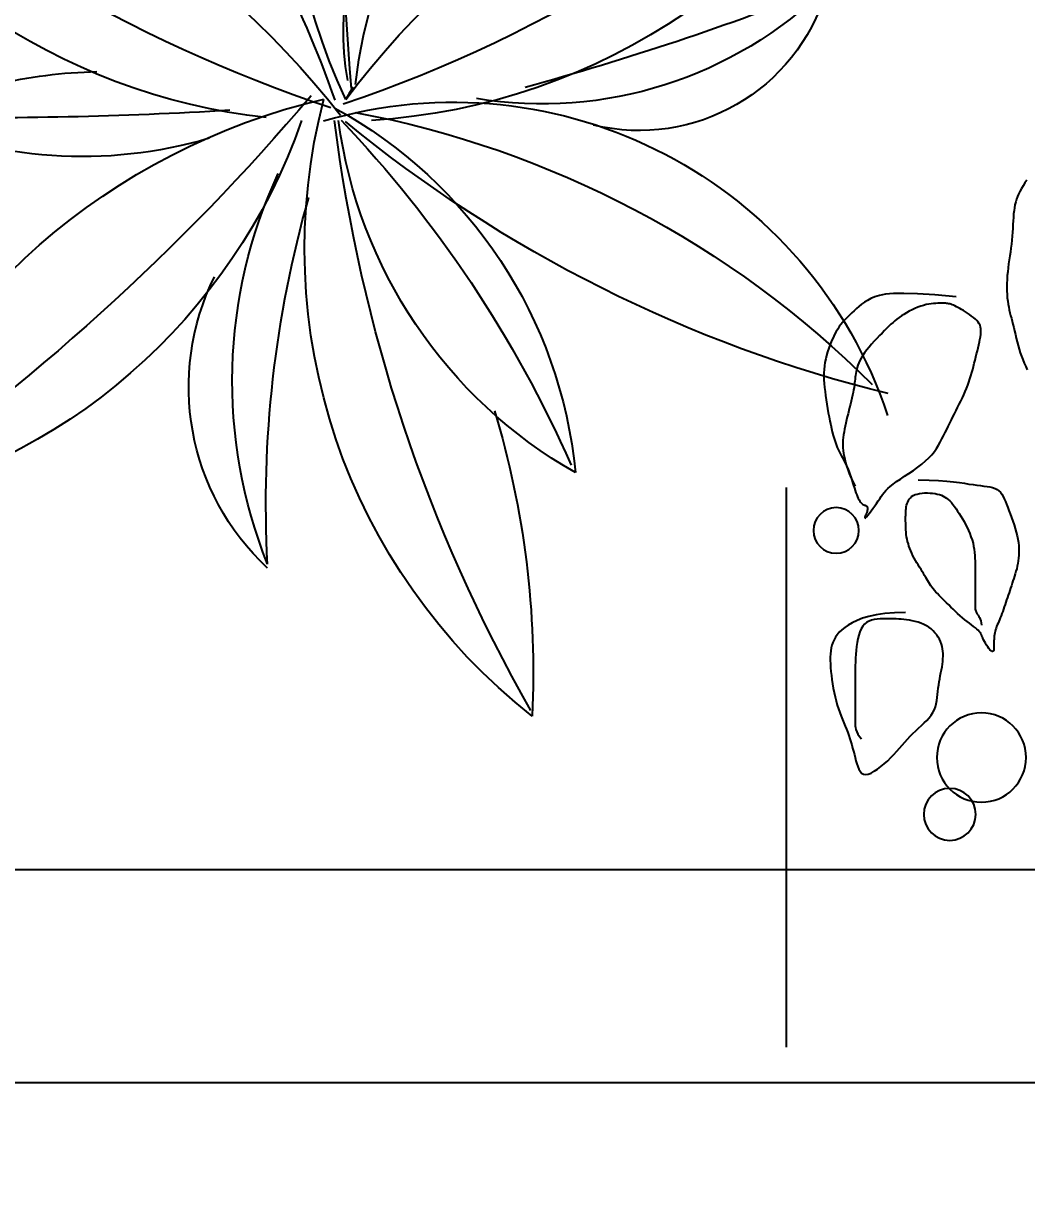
# Model space of a CAD drawing. Header units: inches. Extents: x 452443 to 881249, y 975131 to 1198310.
# Drawn here: x 580336 to 581278, y 1073926 to 1075031 of the extents above; entities that cross this region are included whole.
import ezdxf

# ---------------------------------------------------------------- set-up
doc = ezdxf.new("R2010")
doc.units = ezdxf.units.IN
doc.header["$LTSCALE"] = 3.5
doc.header["$MEASUREMENT"] = 0
doc.linetypes.add('CENTER', pattern=[2, 1.25, -0.25, 0.25, -0.25])
for name, color, linetype in [('3', 3, 'Continuous'), ('Net thay', 140, 'Continuous'), ('Q-CAY', 94, 'Continuous'), ('thuocdo', 3, 'Continuous'), ('Truc', 252, 'Continuous')]:
    doc.layers.add(name, color=color, linetype=linetype)
doc.styles.add('romand', font='romand.shx')
doc.dimstyles.new('TL100', dxfattribs={"dimscale": 100, "dimtxt": 2.5, "dimasz": 2, "dimexe": 2, "dimexo": 1, "dimgap": 1, "dimtad": 1, "dimdec": 0, "dimzin": 0, "dimdsep": 46, "dimtxsty": 'romand', "dimblk": 'ARCHTICK', "dimcen": 2, "dimdle": 2, "dimclrd": 256, "dimclre": 256, "dimclrt": 7, "dimadec": 0, "dimazin": 0, "dimtfac": 0.004, "dimtdec": 0, "dimtmove": 2, "dimatfit": 3, "dimfxl": 1, "dimtolj": 1, "dimtzin": 0, "dimlwd": 20, "dimlwe": 20, "dimarcsym": 1})

# ---------------------------------------------------------------- blocks, each defined once
blk = doc.blocks.new('_ArchTick')
at = {"color": 0, "linetype": 'ByBlock', "const_width": 0.15}
blk.add_lwpolyline([(-0.5, -0.5), (0.5, 0.5)], dxfattribs=at)
blk = doc.blocks.new('*D1825')
at = {"layer": 'DEFPOINTS', "color": 0}
for p in [(577052.3, 1075639.9), (581052.3, 1073227.7), (581052.3, 1072971.2)]:
    blk.add_point(p, dxfattribs=at)
at = {"layer": 'thuocdo', "lineweight": 20}
for p, q in [((577052.3, 1075539.9), (577052.3, 1072771.2)), ((581052.3, 1073127.7), (581052.3, 1072771.2)), ((576852.3, 1072971.2), (581252.3, 1072971.2))]:
    blk.add_line(p, q, dxfattribs=at)
at = {"layer": 'thuocdo', "lineweight": 20, "xscale": 200, "yscale": 200, "zscale": 200, "rotation": 180}
blk.add_blockref('_ArchTick', (577052.3, 1072971.2), dxfattribs=at)
at = {"layer": 'thuocdo', "lineweight": 20, "xscale": 200, "yscale": 200, "zscale": 200}
blk.add_blockref('_ArchTick', (581052.3, 1072971.2), dxfattribs=at)
at = {"layer": 'thuocdo', "color": 7, "insert": (579052.3, 1073196.2), "char_height": 250, "attachment_point": 5, "style": 'romand'}
blk.add_mtext('\\A1;4000', dxfattribs=at)
blk = doc.blocks.new('*D1836')
at = {"layer": 'DEFPOINTS', "color": 0}
for p in [(560552.3, 1075754.9), (589052.3, 1075754.9), (589052.3, 1072354.5)]:
    blk.add_point(p, dxfattribs=at)
at = {"layer": 'thuocdo', "lineweight": 20}
for p, q in [((560552.3, 1075654.9), (560552.3, 1072154.5)), ((589052.3, 1075654.9), (589052.3, 1072154.5)), ((560352.3, 1072354.5), (589252.3, 1072354.5))]:
    blk.add_line(p, q, dxfattribs=at)
at = {"layer": 'thuocdo', "lineweight": 20, "xscale": 200, "yscale": 200, "zscale": 200, "rotation": 180}
blk.add_blockref('_ArchTick', (560552.3, 1072354.5), dxfattribs=at)
at = {"layer": 'thuocdo', "lineweight": 20, "xscale": 200, "yscale": 200, "zscale": 200}
blk.add_blockref('_ArchTick', (589052.3, 1072354.5), dxfattribs=at)
at = {"layer": 'thuocdo', "color": 7, "insert": (574802.3, 1072579.5), "char_height": 250, "attachment_point": 5, "style": 'romand'}
blk.add_mtext('\\A1;28500', dxfattribs=at)
blk = doc.blocks.new('hoa1')
for centre, radius, start, end in [((320.51, 72.14), 343.56, 127.05261, 193.63974), ((901.72, -125.8), 917.82, 149.27742, 171.90411), ((-408.73, 330.12), 522.48, 342.14169, 1.77784), ((54.55, 156.74), 143.37, 131.9837, 205.4724), ((221, 150.51), 284.67, 157.16004, 204.0107), ((603.97, 215.04), 646.95, 175.92625, 194.9396), ((80.01, 362.06), 382.5, 199.85323, 255.87158), ((-352.7, -104.02), 344, 18.26791, 77.75767), ((-1038.94, -842.89), 1314.95, 39.26185, 54.55364), ((-132.27, 235.54), 270.14, 297.6391, 353.49272), ((268.79, -37.68), 276.51, 118.6711, 171.44478), ((-497.9, 491.81), 695.34, 315.35272, 335.24008), ((66.18, 257.04), 265.42, 252.56429, 340.56581), ((492.45, -617.05), 792.87, 102.82364, 128.45837), ((-91.33, 565.76), 575.32, 279.62893, 313.85168), ((-157.21, -232.98), 259.88, 72.60291, 113.2685), ((-13.14, -355.56), 359.59, 95.35088, 151.9516), ((-408.73, 330.12), 522.48, 278.61102, 320.85), ((-132.44, 275.42), 298.25, 244.70443, 267.56264), ((-251.57, -2337.29), 2343.06, 85.49801, 90.08997), ((-13.14, -355.56), 359.59, 23.55692, 85.59274), ((167.8, -106.8), 112.99, 15.64675, 102.64432), ((259.24, -849.42), 887.25, 107.61578, 131.42555), ((-269.26, -755.2), 795.35, 43.05841, 70.36823), ((-625.41, 223.01), 660.33, 323.97576, 339.48616), ((354.79, -180.78), 394.85, 154.19101, 209.75886), ((417.26, 294.88), 516.65, 216.01013, 258.75138), ((-351.39, -205.13), 401.9, 28.06328, 29.23026), ((109.19, -242.43), 234.21, 44.37449, 98.36113), ((1311.35, -155.54), 1316.25, 173.88522, 189.76002), ((155.63, -50.12), 158.26, 169.01233, 258.57329), ((249.26, 2.93), 245.23, 184.81411, 238.09448), ((-384.37, -1681.09), 1733.42, 67.58498, 73.6645)]:
    blk.add_arc(centre, radius, start, end)
blk = doc.blocks.new('A$C5A3E774E')
at = {"layer": '3', "ltscale": 50, "xscale": 0.01012500000069849, "yscale": 0.01012500000069849, "zscale": 0.01012500000069849}
blk.add_blockref('hoa1', (16.4588, 6.813), dxfattribs=at)
blk = doc.blocks.new('mb-cay30')
for p, q in [((484.1, -70), (486, -72.7)), ((486, -72.7), (487.7, -75.4)), ((487.7, -75.4), (489.3, -78)), ((489.3, -78), (490.7, -80.6)), ((490.7, -80.6), (491.9, -83.1)), ((491.9, -83.1), (493, -85.5)), ((493, -85.5), (493.9, -88)), ((493.9, -88), (494.6, -90.5)), ((494.6, -90.5), (495.3, -93.1)), ((495.3, -93.1), (495.8, -95.9)), ((495.8, -95.9), (496.2, -98.7)), ((496.2, -98.7), (496.6, -101.8)), ((496.6, -101.8), (496.8, -105)), ((496.8, -105), (497, -108.3)), ((497, -108.3), (497.2, -111.8)), ((497.2, -111.8), (497.4, -115.4)), ((497.4, -115.4), (497.6, -119)), ((497.6, -119), (497.9, -122.7)), ((497.9, -122.7), (498.2, -126.4)), ((498.2, -126.4), (498.6, -130.1)), ((498.6, -130.1), (499.1, -133.8)), ((499.1, -133.8), (499.6, -137.5)), ((499.6, -137.5), (500.2, -141.2)), ((500.2, -141.2), (500.7, -144.9)), ((500.7, -144.9), (501.3, -148.6)), ((501.3, -148.6), (501.7, -152.3)), ((501.7, -152.3), (502.1, -156)), ((502.1, -156), (502.5, -159.7)), ((502.5, -159.7), (502.7, -163.3)), ((502.7, -163.3), (502.8, -167)), ((502.8, -174), (502.7, -177.4)), ((502.8, -167), (502.9, -170.5)), ((502.9, -170.5), (502.8, -174)), ((586.8, -176.8), (599.6, -176.4)), ((599.6, -176.4), (609.4, -176.5)), ((609.4, -176.5), (617, -177.2)), ((501.7, -186.5), (501.2, -189.2)), ((502.1, -183.6), (501.7, -186.5)), ((502.5, -180.6), (502.1, -183.6)), ((502.7, -177.4), (502.5, -180.6)), ((550.6, -179.7), (570.6, -177.8)), ((551.7, -188.1), (553.1, -187.5)), ((553.1, -187.5), (554.3, -187)), ((554.3, -187), (555.5, -186.6)), ((555.5, -186.6), (556.6, -186.2)), ((556.6, -186.2), (557.6, -186)), ((557.6, -186), (558.6, -185.8)), ((558.6, -185.8), (559.6, -185.7)), ((559.6, -185.7), (560.6, -185.6)), ((560.6, -185.6), (561.7, -185.6)), ((561.7, -185.6), (563, -185.6)), ((563, -185.6), (564.4, -185.6)), ((564.4, -185.6), (566, -185.6)), ((566, -185.6), (567.7, -185.6)), ((567.7, -185.6), (569.6, -185.7)), ((569.6, -185.7), (571.7, -185.8)), ((570.6, -177.8), (586.8, -176.8)), ((571.7, -185.8), (573.9, -186.1)), ((573.9, -186.1), (576.2, -186.4)), ((576.2, -186.4), (578.6, -186.9)), ((578.6, -186.9), (581.2, -187.6)), ((581.2, -187.6), (583.8, -188.4)), ((617, -177.2), (622.6, -178.2)), ((622.6, -178.2), (627, -179.6)), ((627, -179.6), (630.6, -181.1)), ((630.6, -181.1), (633.8, -182.9)), ((633.8, -182.9), (636.7, -184.7)), ((636.7, -184.7), (639.4, -186.6)), ((639.4, -186.6), (641.9, -188.6)), ((499.4, -197.1), (498.7, -199.7)), ((500.1, -194.5), (499.4, -197.1)), ((500.7, -191.9), (500.1, -194.5)), ((501.2, -189.2), (500.7, -191.9)), ((534.2, -199), (536, -197.6)), ((536, -197.6), (537.9, -196.2)), ((537.9, -196.2), (539.8, -194.9)), ((539.8, -194.9), (541.7, -193.6)), ((541.7, -193.6), (543.6, -192.5)), ((543.6, -192.5), (545.4, -191.4)), ((545.4, -191.4), (547.2, -190.5)), ((547.2, -190.5), (548.8, -189.6)), ((548.8, -189.6), (550.3, -188.8)), ((550.3, -188.8), (551.7, -188.1)), ((583.8, -188.4), (586.5, -189.4)), ((586.5, -189.4), (589.2, -190.5)), ((589.2, -190.5), (591.9, -191.8)), ((591.9, -191.8), (594.6, -193.1)), ((594.6, -193.1), (597.1, -194.5)), ((597.1, -194.5), (599.6, -196)), ((599.6, -196), (601.9, -197.4)), ((601.9, -197.4), (604.1, -198.9)), ((641.9, -188.6), (644.2, -190.6)), ((644.2, -190.6), (646.4, -192.6)), ((646.4, -192.6), (648.4, -194.6)), ((648.4, -194.6), (650.3, -196.4)), ((650.3, -196.4), (652.1, -198.3)), ((652.1, -198.3), (653.9, -200)), ((496.5, -208.4), (495.7, -211.6)), ((497.2, -205.3), (496.5, -208.4)), ((497.9, -202.4), (497.2, -205.3)), ((498.7, -199.7), (497.9, -202.4)), ((527.2, -211.2), (527.3, -209.5)), ((527.3, -209.5), (527.6, -207.9)), ((527.6, -207.9), (528.1, -206.3)), ((528.1, -206.3), (528.8, -204.8)), ((528.8, -204.8), (529.8, -203.4)), ((529.8, -203.4), (531, -201.9)), ((531, -201.9), (532.5, -200.4)), ((532.5, -200.4), (534.2, -199)), ((604.1, -198.9), (606.1, -200.4)), ((606.1, -200.4), (608, -202)), ((608, -202), (609.8, -203.6)), ((609.8, -203.6), (611.7, -205.3)), ((611.7, -205.3), (613.6, -207.1)), ((613.6, -207.1), (615.6, -209.1)), ((615.6, -209.1), (617.7, -211.2)), ((653.9, -200), (655.5, -201.8)), ((655.5, -201.8), (657.1, -203.6)), ((657.1, -203.6), (658.7, -205.5)), ((658.7, -205.5), (660.2, -207.5)), ((660.2, -207.5), (661.7, -209.8)), ((661.7, -209.8), (663.2, -212.2)), ((494.1, -218.3), (493.3, -221.7)), ((494.9, -214.9), (494.1, -218.3)), ((495.7, -211.6), (494.9, -214.9)), ((527.3, -213.1), (527.2, -211.2)), ((527.5, -215), (527.3, -213.1)), ((527.8, -217.2), (527.5, -215)), ((528.2, -219.5), (527.8, -217.2)), ((528.7, -221.9), (528.2, -219.5)), ((617.7, -211.2), (620, -213.6)), ((620, -213.6), (622.5, -216)), ((622.5, -216), (625, -218.6)), ((625, -218.6), (627.5, -221.2)), ((663.2, -212.2), (664.6, -215)), ((664.6, -215), (666.1, -217.9)), ((666.1, -217.9), (667.5, -221)), ((491.4, -228.6), (490.3, -232)), ((492.3, -225.2), (491.4, -228.6)), ((493.3, -221.7), (492.3, -225.2)), ((529.3, -224.6), (528.7, -221.9)), ((529.9, -227.3), (529.3, -224.6)), ((530.6, -230.1), (529.9, -227.3)), ((531.3, -233), (530.6, -230.1)), ((627.5, -221.2), (629.9, -223.9)), ((629.9, -223.9), (632.3, -226.7)), ((632.3, -226.7), (634.5, -229.3)), ((634.5, -229.3), (636.5, -232)), ((667.5, -221), (668.8, -224.3)), ((668.8, -224.3), (670.1, -227.7)), ((670.1, -227.7), (671.2, -231.1)), ((671.2, -231.1), (672.2, -234.5)), ((486.6, -241.7), (485.2, -244.8)), ((487.9, -238.5), (486.6, -241.7)), ((489.1, -235.3), (487.9, -238.5)), ((490.3, -232), (489.1, -235.3)), ((532, -235.9), (531.3, -233)), ((532.8, -238.9), (532, -235.9)), ((533.5, -241.8), (532.8, -238.9)), ((534.3, -244.8), (533.5, -241.8)), ((636.5, -232), (638.2, -234.5)), ((638.2, -234.5), (639.7, -237)), ((639.7, -237), (640.9, -239.3)), ((640.9, -239.3), (641.9, -241.6)), ((641.9, -241.6), (642.8, -243.8)), ((672.2, -234.5), (673, -237.9)), ((673, -237.9), (673.7, -241.2)), ((673.7, -241.2), (674.2, -244.4)), ((485.2, -244.8), (483.8, -248)), ((535, -247.8), (534.3, -244.8)), ((535.9, -250.7), (535, -247.8)), ((536.7, -253.7), (535.9, -250.7)), ((537.6, -256.6), (536.7, -253.7)), ((642.8, -243.8), (643.4, -245.9)), ((643.4, -245.9), (644, -247.8)), ((644, -247.8), (644.4, -249.7)), ((644.4, -249.7), (644.7, -251.5)), ((644.7, -251.5), (645, -253.3)), ((645, -253.3), (645.2, -255)), ((674.2, -244.4), (674.5, -247.6)), ((674.5, -247.6), (674.6, -250.8)), ((674.6, -250.8), (674.7, -254.1)), ((538.6, -259.6), (537.6, -256.6)), ((539.7, -262.6), (538.6, -259.6)), ((540.8, -265.5), (539.7, -262.6)), ((645.2, -255), (645.4, -256.8)), ((645.4, -256.8), (645.6, -258.6)), ((645.6, -258.6), (645.8, -260.4)), ((645.8, -260.4), (646, -262.4)), ((646, -262.4), (646.4, -264.5)), ((646.4, -264.5), (646.8, -266.9)), ((674, -264.5), (673.6, -268.3)), ((674.3, -260.9), (674, -264.5)), ((674.6, -257.5), (674.3, -260.9)), ((674.7, -254.1), (674.6, -257.5)), ((542.1, -268.5), (540.8, -265.5)), ((543.4, -271.5), (542.1, -268.5)), ((544.7, -274.4), (543.4, -271.5)), ((546.2, -277.4), (544.7, -274.4)), ((646.8, -266.9), (647.3, -269.3)), ((647.3, -269.3), (647.8, -271.9)), ((647.8, -271.9), (648.5, -274.7)), ((648.5, -274.7), (649.1, -277.5)), ((673.1, -272.3), (672.5, -276.3)), ((673.6, -268.3), (673.1, -272.3)), ((547.6, -280.3), (546.2, -277.4)), ((549.1, -283.3), (547.6, -280.3)), ((550.6, -286.3), (549.1, -283.3)), ((552, -289.2), (550.6, -286.3)), ((649.1, -277.5), (649.8, -280.4)), ((649.8, -280.4), (650.6, -283.3)), ((650.6, -283.3), (651.3, -286.3)), ((651.3, -286.3), (652, -289.2)), ((671.3, -284.4), (670.6, -288.4)), ((671.9, -280.3), (671.3, -284.4)), ((672.5, -276.3), (671.9, -280.3)), ((553.5, -292.2), (552, -289.2)), ((555, -295.1), (553.5, -292.2)), ((556.5, -298.1), (555, -295.1)), ((558, -301.1), (556.5, -298.1)), ((652, -289.2), (652.8, -292.2)), ((652.8, -292.2), (653.5, -295.1)), ((653.5, -295.1), (654.1, -298)), ((654.1, -298), (654.8, -300.8)), ((669.1, -296.1), (668.3, -299.7)), ((669.8, -292.3), (669.1, -296.1)), ((670.6, -288.4), (669.8, -292.3)), ((559.4, -304), (558, -301.1)), ((560.9, -307), (559.4, -304)), ((562.4, -309.9), (560.9, -307)), ((654.8, -300.8), (655.3, -303.6)), ((655.3, -303.6), (655.8, -306.3)), ((655.8, -306.3), (656.2, -309)), ((656.2, -309), (656.6, -311.5)), ((666.8, -306.4), (666, -309.6)), ((667.6, -303.2), (666.8, -306.4)), ((668.3, -299.7), (667.6, -303.2)), ((563.9, -312.9), (562.4, -309.9)), ((565.4, -315.9), (563.9, -312.9)), ((567.1, -318.8), (565.4, -315.9)), ((568.9, -321.8), (567.1, -318.8)), ((656.6, -311.5), (656.8, -314)), ((656.8, -314), (656.9, -316.4)), ((656.9, -318.9), (656.8, -321.4)), ((656.9, -316.4), (656.9, -318.9)), ((663.2, -318.2), (662.2, -320.8)), ((664.2, -315.4), (663.2, -318.2)), ((665.1, -312.6), (664.2, -315.4)), ((666, -309.6), (665.1, -312.6)), ((571, -324.7), (568.9, -321.8)), ((573.4, -327.7), (571, -324.7)), ((576.1, -330.7), (573.4, -327.7)), ((579.2, -333.6), (576.1, -330.7)), ((655.8, -329.2), (655.1, -332)), ((656.2, -326.5), (655.8, -329.2)), ((657.2, -330.7), (655.9, -333.1)), ((656.6, -323.9), (656.2, -326.5)), ((656.8, -321.4), (656.6, -323.9)), ((658.5, -328.3), (657.2, -330.7)), ((659.8, -325.8), (658.5, -328.3)), ((661, -323.3), (659.8, -325.8)), ((662.2, -320.8), (661, -323.3)), ((582.7, -336.6), (579.2, -333.6)), ((586.6, -339.5), (582.7, -336.6)), ((590.7, -342.4), (586.6, -339.5)), ((652.2, -341.6), (650.9, -345.2)), ((652.3, -340.5), (651.2, -343.2)), ((653.4, -338.2), (652.2, -341.6)), ((653.4, -338), (652.3, -340.5)), ((654.3, -335), (653.4, -338.2)), ((654.7, -335.5), (653.4, -338)), ((655.1, -332), (654.3, -335)), ((655.9, -333.1), (654.7, -335.5)), ((553, -353.1), (547.5, -353.8)), ((559.4, -352.4), (553, -353.1)), ((567, -351.9), (559.4, -352.4)), ((575.8, -351.5), (567, -351.9)), ((586.1, -351.4), (575.8, -351.5)), ((594.9, -345.2), (590.7, -342.4)), ((599, -348), (594.9, -345.2)), ((602.9, -350.6), (599, -348)), ((606.6, -353), (602.9, -350.6)), ((609.8, -355.3), (606.6, -353)), ((647.5, -353), (645.4, -357.3)), ((649.3, -349), (647.5, -353)), ((648.5, -351.3), (647.7, -353.9)), ((649.3, -348.6), (648.5, -351.3)), ((650.9, -345.2), (649.3, -349)), ((650.2, -345.9), (649.3, -348.6)), ((651.2, -343.2), (650.2, -345.9)), ((508.8, -363), (507.5, -364.8)), ((510.3, -361.5), (508.8, -363)), ((512, -360.3), (510.3, -361.5)), ((514, -359.3), (512, -360.3)), ((516.3, -358.5), (514, -359.3)), ((518.8, -358), (516.3, -358.5)), ((521.5, -357.5), (518.8, -358)), ((524.5, -357.1), (521.5, -357.5)), ((527.7, -356.7), (524.5, -357.1)), ((531.1, -356.3), (527.7, -356.7)), ((534.7, -355.8), (531.1, -356.3)), ((538.6, -355.2), (534.7, -355.8)), ((542.8, -354.5), (538.6, -355.2)), ((547.5, -353.8), (542.8, -354.5)), ((570.3, -364.2), (568.2, -364.6)), ((572.6, -363.9), (570.3, -364.2)), ((575, -363.7), (572.6, -363.9)), ((577.5, -363.6), (575, -363.7)), ((580.1, -363.6), (577.5, -363.6)), ((582.5, -363.8), (580.1, -363.6)), ((584.9, -364.1), (582.5, -363.8)), ((587.1, -364.6), (584.9, -364.1)), ((612.5, -357.5), (609.8, -355.3)), ((614.8, -359.5), (612.5, -357.5)), ((616.6, -361.4), (614.8, -359.5)), ((618.2, -363.2), (616.6, -361.4)), ((619.6, -365.1), (618.2, -363.2)), ((644.6, -363.4), (643.9, -365.3)), ((645.4, -361.3), (644.6, -363.4)), ((646.1, -359), (645.4, -361.3)), ((646.9, -356.5), (646.1, -359)), ((647.7, -353.9), (646.9, -356.5)), ((503.2, -374.2), (502.1, -377.1)), ((504.2, -371.5), (503.2, -374.2)), ((505.3, -369.1), (504.2, -371.5)), ((506.3, -366.8), (505.3, -369.1)), ((507.5, -364.8), (506.3, -366.8)), ((553.5, -374.4), (552, -376.4)), ((555, -372.7), (553.5, -374.4)), ((556.5, -371.1), (555, -372.7)), ((558, -369.7), (556.5, -371.1)), ((559.5, -368.5), (558, -369.7)), ((561, -367.5), (559.5, -368.5)), ((562.7, -366.6), (561, -367.5)), ((564.4, -365.8), (562.7, -366.6)), ((566.2, -365.2), (564.4, -365.8)), ((568.2, -364.6), (566.2, -365.2)), ((589.1, -365.2), (587.1, -364.6)), ((590.8, -366), (589.1, -365.2)), ((592.3, -367), (590.8, -366)), ((593.5, -368.2), (592.3, -367)), ((594.5, -369.4), (593.5, -368.2)), ((595.3, -370.7), (594.5, -369.4)), ((596, -372.1), (595.3, -370.7)), ((596.6, -373.6), (596, -372.1)), ((597, -375.1), (596.6, -373.6)), ((597.3, -376.6), (597, -375.1)), ((620.9, -367), (619.6, -365.1)), ((622.2, -369), (620.9, -367)), ((623.6, -371.1), (622.2, -369)), ((625.2, -373.4), (623.6, -371.1)), ((626.9, -375.8), (625.2, -373.4)), ((635.4, -375.5), (634.9, -375.7)), ((636, -375.2), (635.4, -375.5)), ((636.6, -375), (636, -375.2)), ((637.3, -374.6), (636.6, -375)), ((638, -374.3), (637.3, -374.6)), ((638.7, -373.8), (638, -374.3)), ((639.5, -373.1), (638.7, -373.8)), ((640.2, -372.3), (639.5, -373.1)), ((640.9, -371.3), (640.2, -372.3)), ((641.7, -370.1), (640.9, -371.3)), ((642.4, -368.7), (641.7, -370.1)), ((643.2, -367.1), (642.4, -368.7)), ((643.9, -365.3), (643.2, -367.1)), ((499.8, -383.3), (498.6, -386.6)), ((501, -380.1), (499.8, -383.3)), ((502.1, -377.1), (501, -380.1)), ((546.1, -385.4), (544.6, -387.9)), ((547.6, -382.9), (546.1, -385.4)), ((549.1, -380.6), (547.6, -382.9)), ((550.6, -378.4), (549.1, -380.6)), ((552, -376.4), (550.6, -378.4)), ((597.5, -378.1), (597.3, -376.6)), ((597.7, -379.6), (597.5, -378.1)), ((597.8, -381.1), (597.7, -379.6)), ((597.9, -382.7), (597.8, -381.1)), ((597.9, -384.4), (597.9, -382.7)), ((598, -386.1), (597.9, -384.4)), ((598, -387.9), (598, -386.1)), ((628.6, -378.2), (626.9, -375.8)), ((630.3, -380.5), (628.6, -378.2)), ((631.9, -382.6), (630.3, -380.5)), ((633.4, -384.5), (631.9, -382.6)), ((634.6, -385.9), (633.4, -384.5)), ((634, -377), (633.8, -377.6)), ((633.8, -377.6), (633.8, -378.3)), ((633.8, -378.3), (633.8, -379.1)), ((633.8, -379.1), (634, -380)), ((634.2, -376.5), (634, -377)), ((634, -380), (634.2, -380.9)), ((634.5, -376.1), (634.2, -376.5)), ((634.2, -380.9), (634.5, -382)), ((634.9, -375.7), (634.5, -376.1)), ((634.5, -382), (634.9, -383.1)), ((635.5, -386.9), (634.6, -385.9)), ((634.9, -383.1), (635.4, -384.3)), ((635.4, -384.3), (635.8, -385.4)), ((635.8, -385.4), (636.1, -386.3)), ((636.1, -386.3), (636.3, -387)), ((495.1, -396.9), (494.1, -400.3)), ((496.2, -393.4), (495.1, -396.9)), ((497.3, -390), (496.2, -393.4)), ((498.6, -386.6), (497.3, -390)), ((540.3, -396), (538.9, -398.9)), ((541.7, -393.3), (540.3, -396)), ((543.1, -390.5), (541.7, -393.3)), ((544.6, -387.9), (543.1, -390.5)), ((597.7, -398.1), (597.8, -395.9)), ((597.8, -395.9), (597.9, -393.8)), ((597.9, -391.8), (598, -389.8)), ((597.9, -393.8), (597.9, -391.8)), ((598, -389.8), (598, -387.9)), ((636.1, -387.4), (635.5, -386.9)), ((636.3, -387.4), (636.1, -387.4)), ((636.3, -387), (636.3, -387.4)), ((492.6, -407), (492.1, -410.2)), ((493.3, -403.7), (492.6, -407)), ((494.1, -400.3), (493.3, -403.7)), ((535.6, -407.7), (534.7, -410.6)), ((536.6, -404.7), (535.6, -407.7)), ((537.7, -401.8), (536.6, -404.7)), ((538.9, -398.9), (537.7, -401.8)), ((596.1, -409.1), (596.6, -406.9)), ((596.6, -406.9), (597, -404.7)), ((597, -404.7), (597.3, -402.5)), ((597.3, -402.5), (597.5, -400.3)), ((597.5, -400.3), (597.7, -398.1)), ((491.7, -416.3), (491.6, -419.2)), ((491.6, -419.2), (491.7, -422)), ((491.8, -413.3), (491.7, -416.3)), ((492.1, -410.2), (491.8, -413.3)), ((533.3, -419.4), (533, -422.2)), ((533.6, -416.5), (533.3, -419.4)), ((534.1, -413.6), (533.6, -416.5)), ((534.7, -410.6), (534.1, -413.6)), ((592.1, -420.2), (593.1, -418)), ((593.1, -418), (594, -415.8)), ((594, -415.8), (594.8, -413.6)), ((594.8, -413.6), (595.4, -411.3)), ((595.4, -411.3), (596.1, -409.1)), ((491.7, -422), (491.9, -424.8)), ((491.9, -424.8), (492.3, -427.4)), ((492.3, -427.4), (492.7, -429.9)), ((492.7, -429.9), (493.2, -432.4)), ((532.9, -424.9), (532.8, -427.5)), ((532.8, -427.5), (532.8, -430)), ((532.8, -430), (532.8, -432.3)), ((533, -422.2), (532.9, -424.9)), ((586.1, -431.2), (587.4, -429.1)), ((587.4, -429.1), (588.7, -426.9)), ((588.7, -426.9), (589.9, -424.7)), ((589.9, -424.7), (591.1, -422.5)), ((591.1, -422.5), (592.1, -420.2)), ((493.2, -432.4), (493.7, -434.8)), ((493.7, -434.8), (494.4, -437.1)), ((494.4, -437.1), (495, -439.4)), ((495, -439.4), (495.7, -441.7)), ((495.7, -441.7), (496.5, -443.9)), ((532.8, -432.3), (532.8, -434.5)), ((532.8, -434.5), (532.8, -436.4)), ((532.8, -436.4), (532.8, -438.3)), ((532.8, -438.3), (532.8, -440)), ((532.8, -440), (532.8, -441.6)), ((532.8, -441.6), (532.8, -443.1)), ((579.1, -442.8), (580.1, -441)), ((580.1, -441), (581.2, -439.2)), ((581.2, -439.2), (582.3, -437.3)), ((582.3, -437.3), (583.5, -435.4)), ((583.5, -435.4), (584.8, -433.3)), ((584.8, -433.3), (586.1, -431.2)), ((496.5, -443.9), (497.2, -446.1)), ((497.2, -446.1), (498, -448.4)), ((498, -448.4), (498.7, -450.6)), ((498.7, -450.6), (499.4, -452.8)), ((532.8, -443.1), (532.8, -444.7)), ((532.8, -444.7), (532.8, -446.1)), ((532.8, -446.1), (532.8, -447.6)), ((532.8, -447.6), (532.8, -449.1)), ((532.8, -449.1), (532.8, -450.5)), ((532.8, -450.5), (532.8, -451.9)), ((532.8, -451.9), (532.8, -453.3)), ((572.1, -453.5), (573.3, -452.1)), ((573.3, -452.1), (574.3, -450.6)), ((574.3, -450.6), (575.3, -449.1)), ((575.3, -449.1), (576.3, -447.6)), ((576.3, -447.6), (577.2, -446)), ((577.2, -446), (578.2, -444.4)), ((578.2, -444.4), (579.1, -442.8)), ((499.4, -452.8), (500.2, -455)), ((500.2, -455), (500.9, -457.2)), ((500.9, -457.2), (501.7, -459.5)), ((501.7, -459.5), (502.4, -461.7)), ((502.4, -461.7), (503.1, -463.9)), ((532.8, -453.3), (532.8, -454.6)), ((532.8, -454.6), (532.8, -455.8)), ((532.8, -455.8), (532.8, -457)), ((532.8, -457), (532.8, -458.1)), ((532.8, -458.1), (532.8, -459)), ((532.8, -459), (532.8, -460)), ((532.8, -460), (532.8, -460.8)), ((532.8, -460.8), (532.8, -461.6)), ((532.8, -461.6), (532.8, -462.4)), ((532.8, -462.4), (532.8, -463.2)), ((532.8, -463.2), (532.8, -463.9)), ((561.4, -464.9), (563.2, -463.1)), ((563.2, -463.1), (564.9, -461.4)), ((564.9, -461.4), (566.6, -459.7)), ((566.6, -459.7), (568.1, -458.1)), ((568.1, -458.1), (569.5, -456.6)), ((569.5, -456.6), (570.9, -455)), ((570.9, -455), (572.1, -453.5)), ((503.1, -463.9), (503.9, -466.1)), ((503.9, -466.1), (504.6, -468.3)), ((504.6, -468.3), (505.4, -470.5)), ((505.4, -470.5), (506.1, -472.7)), ((506.1, -472.7), (506.8, -474.8)), ((506.8, -474.8), (507.6, -476.8)), ((532.1, -474.5), (531.8, -475.3)), ((532.4, -473.6), (532.1, -474.5)), ((532.6, -472.8), (532.4, -473.6)), ((532.7, -472.1), (532.6, -472.8)), ((532.8, -470.6), (532.7, -471.3)), ((532.7, -471.3), (532.7, -472.1)), ((532.8, -463.9), (532.8, -464.6)), ((532.8, -464.6), (532.8, -465.4)), ((532.8, -465.4), (532.8, -466.1)), ((532.8, -466.1), (532.8, -466.9)), ((532.8, -466.9), (532.8, -467.6)), ((532.8, -467.6), (532.8, -468.3)), ((532.8, -468.3), (532.8, -469.1)), ((532.8, -469.1), (532.8, -469.8)), ((532.8, -469.8), (532.8, -470.6)), ((549.1, -476.8), (551.2, -474.8)), ((551.2, -474.8), (553.4, -472.8)), ((553.4, -472.8), (555.5, -470.8)), ((555.5, -470.8), (557.5, -468.7)), ((557.5, -468.7), (559.5, -466.8)), ((559.5, -466.8), (561.4, -464.9)), ((507.6, -476.8), (508.3, -478.8)), ((508.3, -478.8), (509.1, -480.7)), ((509.1, -480.7), (509.8, -482.5)), ((509.8, -482.5), (510.5, -484.2)), ((510.5, -484.2), (511.2, -485.9)), ((511.2, -485.9), (511.9, -487.5)), ((527, -485.5), (526.8, -487.6)), ((527.3, -483.7), (527, -485.5)), ((527.9, -482), (527.3, -483.7)), ((528.5, -480.6), (527.9, -482)), ((529.2, -479.4), (528.5, -480.6)), ((530, -478.2), (529.2, -479.4)), ((530.7, -477.2), (530, -478.2)), ((531.3, -476.2), (530.7, -477.2)), ((531.8, -475.3), (531.3, -476.2)), ((536.1, -487.3), (538.1, -485.8)), ((538.1, -485.8), (540.2, -484.2)), ((540.2, -484.2), (542.4, -482.5)), ((542.4, -482.5), (544.6, -480.7)), ((544.6, -480.7), (546.8, -478.8)), ((546.8, -478.8), (549.1, -476.8)), ((581, -487), (583.6, -485.9)), ((583.6, -485.9), (586.2, -485)), ((586.2, -485), (588.9, -484.2)), ((588.9, -484.2), (591.7, -483.6)), ((591.7, -483.6), (594.3, -483.1)), ((594.3, -483.1), (597, -482.7)), ((597, -482.7), (599.5, -482.3)), ((598, -475.7), (608.4, -476)), ((599.5, -482.3), (602, -482.1)), ((602, -482.1), (604.4, -481.9)), ((604.4, -481.9), (606.9, -481.8)), ((606.9, -481.8), (609.3, -481.7)), ((608.4, -476), (617.6, -476.8)), ((609.3, -481.7), (611.7, -481.7)), ((611.7, -481.7), (614.2, -481.7)), ((614.2, -481.7), (616.7, -481.7)), ((616.7, -481.7), (619.4, -481.7)), ((617.6, -476.8), (625.5, -477.9)), ((619.4, -481.7), (622, -481.7)), ((622, -481.7), (624.7, -481.9)), ((624.7, -481.9), (627.4, -482.3)), ((625.5, -477.9), (632.5, -479.4)), ((627.4, -482.3), (629.9, -482.9)), ((629.9, -482.9), (632.3, -483.8)), ((632.3, -483.8), (634.5, -485)), ((632.5, -479.4), (638.5, -481.2)), ((634.5, -485), (636.5, -486.6)), ((638.5, -481.2), (643.6, -483.2)), ((643.6, -483.2), (648, -485.4)), ((648, -485.4), (651.8, -487.6)), ((511.9, -487.5), (512.5, -489)), ((512.5, -489), (513.1, -490.5)), ((513.1, -490.5), (513.6, -492)), ((513.6, -492), (514, -493.5)), ((514, -493.5), (514.3, -495)), ((514.3, -495), (514.6, -496.5)), ((514.6, -496.5), (514.7, -498)), ((526.5, -497.6), (527, -496.6)), ((527, -496.6), (527.5, -495.6)), ((527.5, -495.6), (528.1, -494.6)), ((528.1, -494.6), (528.8, -493.6)), ((528.8, -493.6), (529.8, -492.5)), ((529.8, -492.5), (531.1, -491.4)), ((531.1, -491.4), (532.5, -490.1)), ((532.5, -490.1), (534.2, -488.8)), ((534.2, -488.8), (536.1, -487.3)), ((567.4, -498.8), (568.8, -496.7)), ((568.8, -496.7), (570.4, -494.7)), ((570.4, -494.7), (572.2, -492.9)), ((572.2, -492.9), (574.1, -491.1)), ((574.1, -491.1), (576.2, -489.6)), ((576.2, -489.6), (578.5, -488.2)), ((578.5, -488.2), (581, -487)), ((636.5, -486.6), (638.2, -488.7)), ((638.2, -488.7), (639.7, -491.2)), ((639.7, -491.2), (640.9, -494)), ((640.9, -494), (641.9, -497.1)), ((651.8, -487.6), (655.1, -489.8)), ((655.1, -489.8), (657.9, -492)), ((657.9, -492), (660.2, -494.3)), ((660.2, -494.3), (662.2, -496.6)), ((662.2, -496.6), (663.9, -498.9)), ((514.7, -498), (514.9, -499.4)), ((514.9, -499.4), (514.9, -500.9)), ((514.9, -500.9), (515, -502.4)), ((515, -502.4), (515, -503.9)), ((515, -503.9), (515, -505.4)), ((515, -505.4), (515, -506.8)), ((515, -506.8), (515, -508.2)), ((519.8, -509.4), (520.9, -507.9)), ((520.9, -507.9), (522, -506.3)), ((522, -506.3), (523.1, -504.6)), ((523.1, -504.6), (524, -503)), ((524, -503), (524.9, -501.4)), ((524.9, -501.4), (525.5, -500)), ((525.5, -500), (526.1, -498.8)), ((526.1, -498.8), (526.5, -497.6)), ((563.3, -509.8), (563.7, -507.6)), ((563.7, -507.6), (564.4, -505.4)), ((564.4, -505.4), (565.2, -503.1)), ((565.2, -503.1), (566.2, -500.9)), ((566.2, -500.9), (567.4, -498.8)), ((641.9, -497.1), (642.8, -500.4)), ((642.8, -500.4), (643.4, -504)), ((643.4, -504), (644, -507.6)), ((644, -507.6), (644.4, -511.3)), ((663.9, -498.9), (665.2, -501.3)), ((665.2, -501.3), (666.3, -503.8)), ((666.3, -503.8), (667.1, -506.3)), ((667.1, -506.3), (667.8, -509)), ((515, -508.2), (515.1, -509.5)), ((515.1, -509.5), (515.2, -510.7)), ((515.2, -510.7), (515.5, -511.6)), ((515.5, -511.6), (515.8, -512.2)), ((515.8, -512.2), (516.3, -512.4)), ((516.3, -512.4), (517, -512.3)), ((517, -512.3), (517.8, -511.7)), ((517.8, -511.7), (518.8, -510.7)), ((518.8, -510.7), (519.8, -509.4)), ((562.7, -516.7), (562.8, -514.4)), ((562.9, -519.1), (562.7, -516.7)), ((562.8, -514.4), (562.9, -512.1)), ((562.9, -512.1), (563.3, -509.8)), ((644.4, -511.3), (644.7, -515)), ((644.7, -515), (645, -518.6)), ((645, -518.6), (645.1, -522.2)), ((667.8, -509), (668.2, -511.7)), ((668.2, -511.7), (668.6, -514.6)), ((668.6, -514.6), (668.7, -517.6)), ((668.7, -517.6), (668.7, -520.7)), ((563.1, -521.6), (562.9, -519.1)), ((563.4, -524.1), (563.1, -521.6)), ((563.8, -526.7), (563.4, -524.1)), ((564.3, -529.5), (563.8, -526.7)), ((564.8, -532.2), (564.3, -529.5)), ((645.1, -522.2), (645.3, -525.7)), ((645.3, -525.7), (645.3, -529.1)), ((645.3, -529.1), (645.4, -532.2)), ((668.4, -527.4), (668.1, -531)), ((668.6, -524), (668.4, -527.4)), ((668.7, -520.7), (668.6, -524)), ((565.4, -535.1), (564.8, -532.2)), ((565.9, -538), (565.4, -535.1)), ((566.4, -540.9), (565.9, -538)), ((566.9, -543.8), (566.4, -540.9)), ((645.4, -532.2), (645.4, -535.2)), ((645.4, -535.2), (645.4, -537.9)), ((645.4, -537.9), (645.4, -540.4)), ((645.4, -540.4), (645.4, -542.6)), ((667.2, -538.7), (666.6, -542.7)), ((667.7, -534.8), (667.2, -538.7)), ((668.1, -531), (667.7, -534.8)), ((567.3, -546.8), (566.9, -543.8)), ((567.7, -549.8), (567.3, -546.8)), ((568, -552.7), (567.7, -549.8)), ((645.4, -542.6), (645.4, -544.7)), ((645.4, -544.7), (645.4, -546.7)), ((645.4, -546.7), (645.4, -548.6)), ((645.4, -548.6), (645.4, -550.6)), ((645.4, -550.6), (645.4, -552.6)), ((665.1, -550.9), (664.2, -554.9)), ((665.9, -546.8), (665.1, -550.9)), ((666.6, -542.7), (665.9, -546.8)), ((568.3, -555.6), (568, -552.7)), ((568.7, -558.5), (568.3, -555.6)), ((569.2, -561.4), (568.7, -558.5)), ((570, -564.2), (569.2, -561.4)), ((645.4, -552.6), (645.4, -554.7)), ((645.4, -554.7), (645.4, -557)), ((645.4, -557), (645.4, -559.4)), ((645.4, -559.4), (645.4, -561.9)), ((645.4, -561.9), (645.4, -564.3)), ((662.2, -562.6), (661, -566.2)), ((663.2, -558.8), (662.2, -562.6)), ((664.2, -554.9), (663.2, -558.8)), ((571, -566.9), (570, -564.2)), ((572.3, -569.5), (571, -566.9)), ((573.9, -572.1), (572.3, -569.5)), ((575.9, -574.5), (573.9, -572.1)), ((645.4, -564.3), (645.4, -566.7)), ((645.4, -566.7), (645.4, -568.9)), ((645.4, -568.9), (645.4, -570.8)), ((645.4, -570.8), (645.4, -572.5)), ((645.4, -572.5), (645.4, -573.8)), ((645.4, -573.8), (645.4, -574.8)), ((658.5, -573), (657.2, -576.2)), ((659.8, -569.7), (658.5, -573)), ((661, -566.2), (659.8, -569.7)), ((578.1, -577), (575.9, -574.5)), ((580.6, -579.4), (578.1, -577)), ((583.1, -581.8), (580.6, -579.4)), ((585.8, -584.2), (583.1, -581.8)), ((588.4, -586.7), (585.8, -584.2)), ((645.1, -583.8), (644.6, -585.7)), ((645.3, -582.1), (645.1, -583.8)), ((645.4, -580.6), (645.3, -582.1)), ((645.4, -574.8), (645.4, -575.6)), ((645.4, -575.6), (645.4, -576.3)), ((645.4, -576.3), (645.4, -576.9)), ((645.4, -576.9), (645.4, -577.6)), ((645.4, -577.6), (645.4, -578.4)), ((645.4, -578.4), (645.4, -579.4)), ((645.4, -579.4), (645.4, -580.6)), ((653.4, -585.3), (652.3, -588.3)), ((654.7, -582.3), (653.4, -585.3)), ((655.9, -579.3), (654.7, -582.3)), ((657.2, -576.2), (655.9, -579.3)), ((591.1, -589.2), (588.4, -586.7)), ((593.6, -591.9), (591.1, -589.2)), ((596.1, -594.6), (593.6, -591.9)), ((598.6, -597.4), (596.1, -594.6)), ((641.4, -592), (639.5, -594.2)), ((642.9, -589.8), (641.4, -592)), ((643.9, -587.7), (642.9, -589.8)), ((644.6, -585.7), (643.9, -587.7)), ((650.2, -594.2), (649.3, -597.1)), ((651.2, -591.2), (650.2, -594.2)), ((652.3, -588.3), (651.2, -591.2)), ((601.1, -600.2), (598.6, -597.4)), ((603.6, -603.1), (601.1, -600.2)), ((606.2, -606), (603.6, -603.1)), ((608.9, -609), (606.2, -606)), ((646.9, -606), (646.1, -609)), ((647.7, -603.1), (646.9, -606)), ((648.5, -600.1), (647.7, -603.1)), ((649.3, -597.1), (648.5, -600.1)), ((611.8, -611.9), (608.9, -609)), ((614.8, -614.9), (611.8, -611.9)), ((618, -617.7), (614.8, -614.9)), ((621.2, -620.4), (618, -617.7)), ((643.8, -617.7), (642.9, -620.4)), ((644.6, -614.9), (643.8, -617.7)), ((645.4, -611.9), (644.6, -614.9)), ((646.1, -609), (645.4, -611.9)), ((624.4, -622.8), (621.2, -620.4)), ((627.5, -624.8), (624.4, -622.8)), ((630.4, -626.4), (627.5, -624.8)), ((633.1, -627.4), (630.4, -626.4)), ((635.5, -627.7), (633.1, -627.4)), ((637.5, -627.4), (635.5, -627.7)), ((639.3, -626.4), (637.5, -627.4)), ((640.7, -624.8), (639.3, -626.4)), ((641.9, -622.8), (640.7, -624.8)), ((642.9, -620.4), (641.9, -622.8))]:
    blk.add_line(p, q)
for centre, radius in [((663.2, -398.8), 21.4), ((526.8, -611.9), 41.9), ((556.5, -665.2), 24.4)]:
    blk.add_circle(centre, radius)

msp = doc.modelspace()

# ---------------------------------------------------------------- linework, layer by layer
at = {"layer": 'Net thay'}
for points in [[(583761.3, 1074036.5), (577052.3, 1074036.5), (577052.3, 1075886.5)], [(583557.6, 1074236.5), (577252.3, 1074236.5), (577252.3, 1075886.5)]]:
    msp.add_lwpolyline(points, dxfattribs=at)
for centre, radius, start, end in [((578011.2, 1068387.2), 8260.5, 43.70704, 92.83749), ((578010.9, 1068385.3), 8062.5, 43.71052, 92.90466)]:
    msp.add_arc(centre, radius, start, end, dxfattribs=at)
at = {"layer": 'Truc', "linetype": 'CENTER', "ltscale": 600}
msp.add_lwpolyline([(581052.3, 1098745.1), (581052.3, 1072278.3)], dxfattribs=at)

# ---------------------------------------------------------------- block references
at = {"ltscale": 100, "xscale": -160.0000000001023, "yscale": 160.0000000001164, "zscale": 160.0000000001008, "rotation": 179.0092744943669}
msp.add_blockref('A$C5A3E774E', (578025.4, 1076080.4), dxfattribs=at)
at = {"layer": 'Q-CAY', "ltscale": 100, "xscale": -1}
msp.add_blockref('mb-cay30', (581762.3, 1074953.7), dxfattribs=at)

# ---------------------------------------------------------------- dimensions: what is measured, and where the dimension line sits
at = {"layer": 'thuocdo'}
for base, p1, p2, picture, middle in [((589052.3, 1072354.5), (560552.3, 1075754.9), (589052.3, 1075754.9), '*D1836', (574802.3, 1072579.5)), ((581052.3, 1072971.2), (577052.3, 1075639.9), (581052.3, 1073227.7), '*D1825', (579052.3, 1073196.2))]:
    dim = msp.add_linear_dim(base=base, p1=p1, p2=p2, dimstyle='TL100', override={"dimarcsym": 1}, dxfattribs=at)
    dim.commit()
    dim.dimension.update_dxf_attribs({"geometry": picture, "text_midpoint": middle})

doc.saveas('drawing.dxf')
